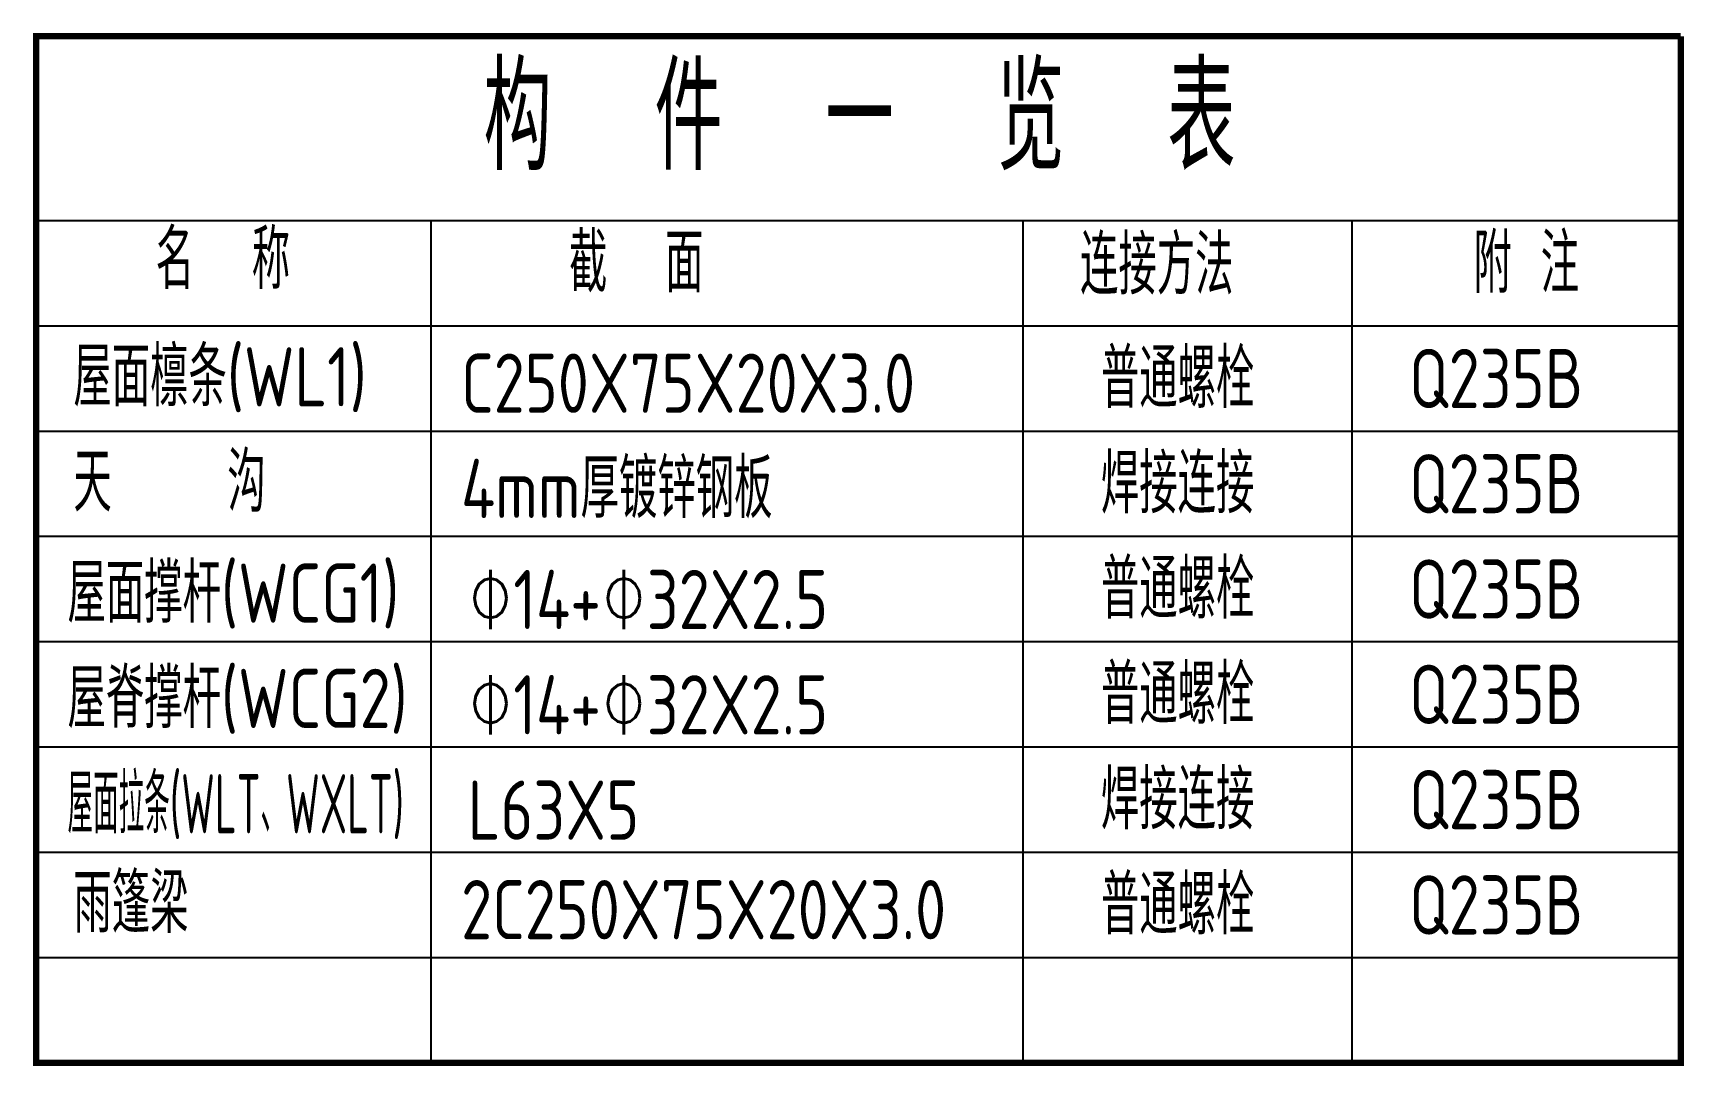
# Model space of a CAD drawing. Header units: millimetres. Extents: x 865490 to 879904, y 39442 to 44891.
# Drawn here: x 872229.2 to 872354.7, y 39555.6 to 39634.1 of the extents above; entities that cross this region are included whole.
import ezdxf

# ---------------------------------------------------------------- set-up
doc = ezdxf.new("R2010")
doc.units = ezdxf.units.MM
doc.header["$LTSCALE"] = 1000
doc.header["$MEASUREMENT"] = 0
doc.layers.add('构件表__表格和文字', color=7, linetype='Continuous')
doc.styles.add('GBHZ', font='gbenor.shx', dxfattribs={"width": 0.9, "bigfont": 'gbcbig.shx'})

msp = doc.modelspace()

# ---------------------------------------------------------------- linework, layer by layer
at = {"layer": '构件表__表格和文字'}
for p, q in [((872229.425, 39619.812), (872354.425, 39619.812)), ((872259.425, 39619.812), (872259.425, 39555.812)), ((872304.425, 39619.812), (872304.425, 39555.812)), ((872329.425, 39619.812), (872329.425, 39555.812)), ((872229.425, 39611.812), (872354.425, 39611.812)), ((872229.425, 39611.812), (872354.425, 39611.812)), ((872229.425, 39603.812), (872354.425, 39603.812)), ((872229.425, 39603.812), (872354.425, 39603.812)), ((872229.425, 39595.812), (872354.425, 39595.812)), ((872229.425, 39587.812), (872354.425, 39587.812)), ((872229.425, 39579.812), (872354.425, 39579.812)), ((872229.425, 39571.812), (872354.425, 39571.812)), ((872229.425, 39563.812), (872354.425, 39563.812))]:
    msp.add_line(p, q, dxfattribs=at)
at = {"layer": '构件表__表格和文字', "const_width": 0.48}
for points in [[(872354.425, 39619.812), (872354.425, 39555.812), (872229.425, 39555.812), (872229.425, 39633.812), (872354.425, 39633.812)], [(872354.425, 39555.812), (872354.425, 39633.812)]]:
    msp.add_lwpolyline(points, dxfattribs=at)

# ---------------------------------------------------------------- texts
at = {"layer": '构件表__表格和文字', "style": 'GBHZ'}
for s, height, width, p in [('构  件  一  览  表', 8, 0.9, (872263.426, 39623.642)), ('名  称', 4.5, 0.9, (872238.504, 39614.597)), ('截  面', 4.5, 0.9, (872269.917, 39614.344)), ('连接方法', 4.5, 0.9, (872308.762, 39614.18)), ('附 注', 4.5, 0.9, (872338.661, 39614.302)), ('屋面檩条(WL1)', 4.5, 0.9, (872232.256, 39605.684)), ('普通螺栓', 4.5, 0.9, (872310.346, 39605.557)), ('C250X75X20X3.0', 4.5, 0.9, (872261.721, 39605.197)), ('Q235B', 4.5, 0.9, (872333.767, 39605.557)), ('天    沟', 4.5, 0.9, (872232.256, 39597.684)), ('4mm厚镀锌钢板', 4.5, 0.9, (872261.721, 39597.197)), ('焊接连接', 4.5, 0.9, (872310.346, 39597.557)), ('Q235B', 4.5, 0.9, (872333.767, 39597.557)), ('屋面撑杆(WCG1)', 4.5, 0.9, (872231.807, 39589.249)), ('普通螺栓', 4.5, 0.9, (872310.346, 39589.557)), ('Q235B', 4.5, 0.9, (872333.767, 39589.557)), ('%%13014+%%13032X2.5', 4.5, 0.9, (872262.22, 39588.762)), ('普通螺栓', 4.5, 0.9, (872310.346, 39581.557)), ('屋脊撑杆(WCG2)', 4.5, 0.9, (872231.807, 39581.249)), ('%%13014+%%13032X2.5', 4.5, 0.9, (872262.22, 39580.762)), ('Q235B', 4.5, 0.9, (872333.767, 39581.557)), ('屋面拉条(WLT、WXLT)', 4.5, 0.6, (872231.807, 39573.249)), ('焊接连接', 4.5, 0.9, (872310.346, 39573.557)), ('Q235B', 4.5, 0.9, (872333.767, 39573.557)), ('L63X5', 4.5, 0.9, (872262.22, 39572.762)), ('雨篷梁', 4.5, 0.9, (872232.256, 39565.684)), ('普通螺栓', 4.5, 0.9, (872310.346, 39565.557)), ('2C250X75X20X3.0', 4.5, 0.9, (872261.721, 39565.197)), ('Q235B', 4.5, 0.9, (872333.767, 39565.557))]:
    msp.add_text(s, height=height, dxfattribs=dict(at, width=width)).set_placement(p)

doc.saveas('drawing.dxf')
